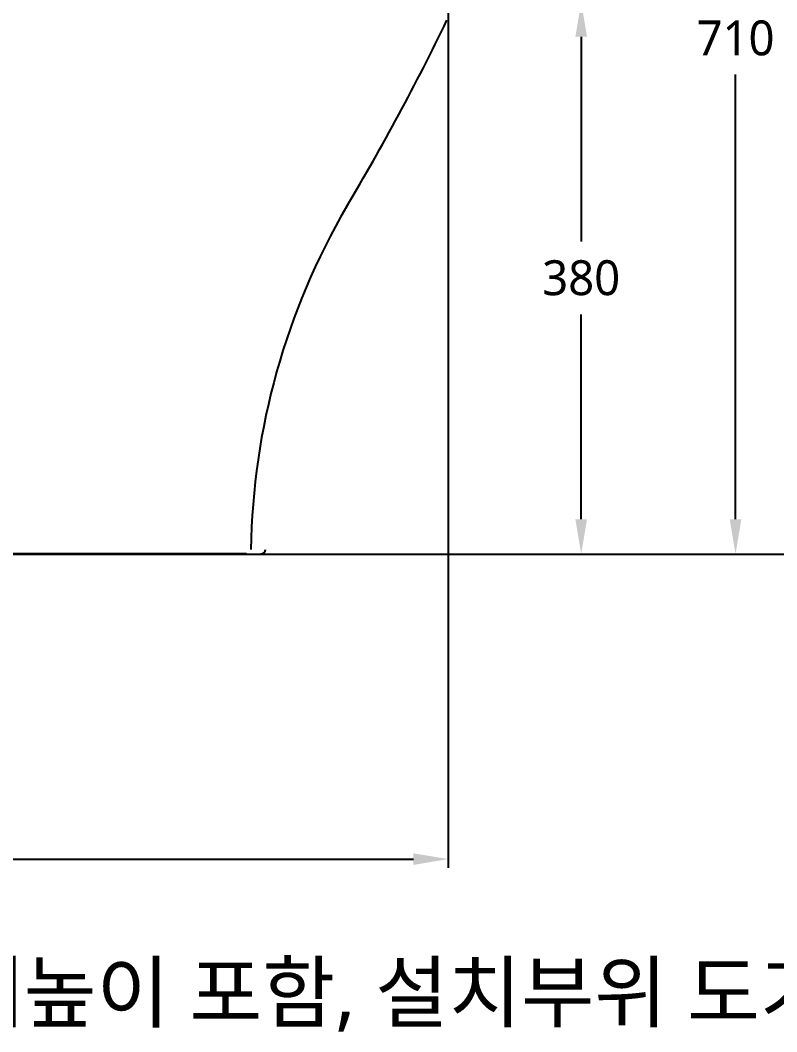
# Model space of a CAD drawing. Extents: x 5956 to 12061, y 2783 to 5292.
# Drawn here: x 6568 to 7088, y 2783 to 3479 of the extents above; entities that cross this region are included whole.
import ezdxf

# ---------------------------------------------------------------- set-up
doc = ezdxf.new("R2010")
doc.units = 0
doc.header["$LTSCALE"] = 20
doc.header["$MEASUREMENT"] = 0
doc.layers.get('0').update_dxf_attribs({"linetype": 'CONTINUOUS'})
doc.layers.get('DEFPOINTS').update_dxf_attribs({"linetype": 'CONTINUOUS'})
doc.layers.add('3', color=3, linetype='CONTINUOUS')
doc.layers.add('6', color=6, linetype='CONTINUOUS')
doc.styles.add('GHS', font='romans', dxfattribs={"bigfont": 'ghs'})
doc.styles.get("Standard").update_dxf_attribs({"font": 'NanumGothic.ttf'})
doc.dimstyles.get("Standard").update_dxf_attribs({"dimtxt": 2.7, "dimasz": 2.5, "dimexe": 1.5, "dimexo": 1.5, "dimgap": 1.5, "dimtad": 1, "dimdec": 0, "dimlfac": 10, "dimzin": 0, "dimdsep": 46, "dimtxsty": 'Standard', "dimcen": 0, "dimclrt": 2, "dimadec": 0, "dimazin": 0, "dimtfac": 1, "dimtdec": 0, "dimtmove": 0, "dimatfit": 3, "dimfxl": 0, "dimtolj": 1, "dimtzin": 0, "dimarcsym": 0})

# ---------------------------------------------------------------- blocks, each defined once
blk = doc.blocks.new('*D58')
at = {"color": 3, "lineweight": -2}
for p, q in [((7006.55, 3821.75), (7065.88, 3821.75)), ((7059.88, 3797.75), (7059.88, 3491.73)), ((7059.88, 3135.75), (7059.88, 3441.77)), ((7049.42, 3111.75), (7065.88, 3111.75))]:
    blk.add_line(p, q, dxfattribs=at)
at = {"color": 3}
for points in [[(7055.88, 3797.75), (7063.88, 3797.75), (7059.88, 3821.75)], [(7055.88, 3135.75), (7063.88, 3135.75), (7059.88, 3111.75)]]:
    blk.add_solid(points, dxfattribs=at)
at = {"layer": 'DEFPOINTS', "color": 0}
for p in [(7004.75, 3821.75), (7047.62, 3111.75), (7059.88, 3111.75)]:
    blk.add_point(p, dxfattribs=at)
at = {"color": 2, "insert": (7059.88, 3466.75), "char_height": 24, "attachment_point": 5}
blk.add_mtext('\\A1;710', dxfattribs=at)
blk = doc.blocks.new('*D63')
at = {"color": 3, "lineweight": -2}
for p, q in [((6859.89, 3491.75), (6959.76, 3491.75)), ((6953.76, 3467.75), (6953.76, 3326.83)), ((6953.76, 3135.75), (6953.76, 3276.67)), ((6726.62, 3111.75), (6959.76, 3111.75))]:
    blk.add_line(p, q, dxfattribs=at)
at = {"color": 3}
for points in [[(6949.76, 3467.75), (6957.76, 3467.75), (6953.76, 3491.75)], [(6949.76, 3135.75), (6957.76, 3135.75), (6953.76, 3111.75)]]:
    blk.add_solid(points, dxfattribs=at)
at = {"layer": 'DEFPOINTS', "color": 0}
for p in [(6858.09, 3491.75, 0.01), (6724.82, 3111.75), (6953.76, 3111.75)]:
    blk.add_point(p, dxfattribs=at)
at = {"color": 2, "insert": (6953.76, 3301.75), "char_height": 24, "attachment_point": 5}
blk.add_mtext('\\A1;380', dxfattribs=at)
blk = doc.blocks.new('*D55')
at = {"color": 3, "lineweight": -2}
for p, q in [((6862.38, 3508.31), (6862.38, 2895.88)), ((6174.82, 3109.95), (6174.82, 2895.88)), ((6198.82, 2901.88), (6838.38, 2901.88))]:
    blk.add_line(p, q, dxfattribs=at)
at = {"color": 3}
for points in [[(6198.82, 2905.88), (6198.82, 2897.88), (6174.82, 2901.88)], [(6838.38, 2905.88), (6838.38, 2897.88), (6862.38, 2901.88)]]:
    blk.add_solid(points, dxfattribs=at)
at = {"layer": 'DEFPOINTS', "color": 0}
for p in [(6862.38, 3510.11), (6174.82, 3111.75), (6862.38, 2901.88)]:
    blk.add_point(p, dxfattribs=at)
at = {"color": 2, "insert": (6498.47, 2926.95), "char_height": 24, "attachment_point": 5}
blk.add_mtext('\\A1;690', dxfattribs=at)

msp = doc.modelspace()

# ---------------------------------------------------------------- linework, layer by layer
at = {"color": 7}
msp.add_line((6723.63, 3112), (6198.05, 3112), dxfattribs=at)
for centre, radius, start, end in [((5338.52, 4215.57), 1691.69, 329.25223, 334.19209), ((7208.22, 3107.7), 481.6, 149.70038, 179.13644), ((6733.67, 3115), 3, 270, 359.13644)]:
    msp.add_arc(centre, radius, start, end, dxfattribs=at)
at = {"layer": '6'}
msp.add_lwpolyline([(7174.82, 5036.79), (6174.82, 5036.79), (6174.82, 3111.75), (8102.32, 3111.75), (8102.32, 4136.75)], dxfattribs=at)

# ---------------------------------------------------------------- texts
at = {"layer": '3', "color": 1, "insert": (6173.52, 2830.31), "char_height": 40, "attachment_point": 1, "style": 'GHS'}
msp.add_mtext_dynamic_manual_height_columns('{\\fNanumGothic|b0|i0|c129|p50;※주의: 비데 개폐높이 포함, 설치부위 도기허용차는 ±5%이므로 반드시 실측 확인 후 시공하십시오.}', width=2648.2618, gutter_width=13.51, heights=[0], dxfattribs=at)

# ---------------------------------------------------------------- dimensions: what is measured, and where the dimension line sits
for base, p1, p2, picture, middle in [((7059.88, 3111.75), (7004.75, 3821.75), (7047.62, 3111.75), '*D58', (7059.88, 3466.75)), ((6953.76, 3111.75), (6858.09, 3491.75, 0.01), (6724.82, 3111.75), '*D63', (6953.76, 3301.75))]:
    dim = msp.add_linear_dim(base=base, p1=p1, p2=p2, angle=90, dimstyle='Standard', override={"dimscale": 1.2, "dimtxt": 20, "dimasz": 20, "dimexe": 5, "dimgap": 10, "dimtih": 1, "dimtoh": 1, "dimlfac": 1, "dimzin": 12, "dimclrd": 3, "dimclre": 3, "dimazin": 2, "dimarcsym": 1})
    dim.commit()
    dim.dimension.update_dxf_attribs({"geometry": picture, "text_midpoint": middle, "dimtype": 160})
dim = msp.add_linear_dim(base=(6862.38, 2901.88), p1=(6174.82, 3111.75), p2=(6862.38, 3510.11), text='690', dimstyle='Standard', override={"dimscale": 1.2, "dimtxt": 20, "dimasz": 20, "dimexe": 5, "dimgap": 10, "dimtoh": 1, "dimlfac": 1, "dimzin": 12, "dimclrd": 3, "dimclre": 3, "dimazin": 2, "dimarcsym": 1})
dim.commit()
dim.dimension.update_dxf_attribs({"geometry": '*D55', "text_midpoint": (6498.47, 2901.88), "dimtype": 160})

doc.saveas('drawing.dxf')
